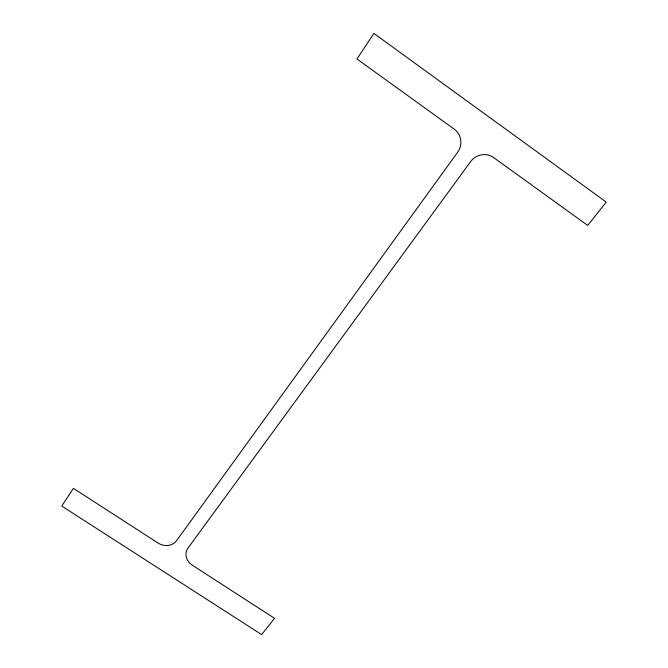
<?xml version="1.0" encoding="UTF-8"?>
<svg xmlns="http://www.w3.org/2000/svg" width="668" height="668" viewBox="0 0 668 668"><rect width="100%" height="100%" fill="white"/><g stroke="black" fill="none" stroke-linecap="round" stroke-linejoin="round"><path stroke-width="1" d="M73.413 488.35L61.74 506.035L261.614 634.6L274.565 618.343L192.3 565.178A13.711 11.941 21.4 0 1 187.975 548.119L470.589 161.664A16.708 15.999 -45 0 1 493.585 157.531L587.698 225.408L606.26 202.112L373.863 33.4L356.971 58.984L454.29 129.183A16.775 16.174 -55.9 0 1 457.588 152.321L176.552 540.721A13.786 12.024 24.3 0 1 158.04 543.034L73.413 488.35"/></g></svg>
